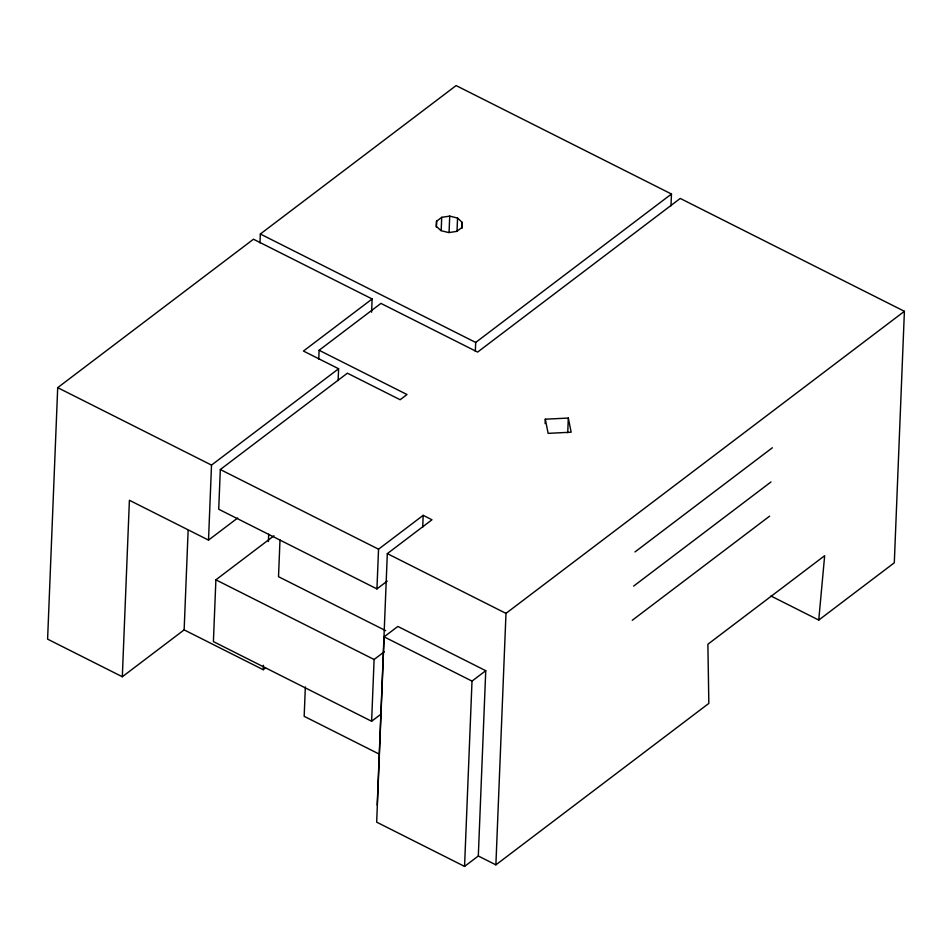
<?xml version="1.0" encoding="UTF-8"?>
<svg xmlns="http://www.w3.org/2000/svg" width="952" height="952" viewBox="0 0 952 952"><rect width="100%" height="100%" fill="white"/><g stroke="black" fill="none" stroke-linecap="round" stroke-linejoin="round"><path stroke-width="1.43" d="M371.601 312.208L372.137 298.976L253.47 239.226L57.703 387.654L47.6 639.137L122.32 676.753L184.141 629.879L188.127 530.526M122.32 676.753L129.401 500.276L208.512 540.105L237.679 517.995M208.512 540.105L211.522 465.1L338.603 368.757L303.45 351.05L372.137 298.976M273.962 535.798L215.89 579.827L213.403 641.6L371.625 721.259L381.026 714.131M318.753 359.094L319.098 350.265L407.004 394.533L400.137 399.733L347.397 373.184L220.317 469.526L218.722 509.237L376.944 588.907L387.238 581.089M259.979 242.891L260.336 234.013L456.115 85.585L671.469 194.018L670.993 205.846M184.141 629.879L263.252 669.72L263.418 665.293M268.393 541.521L268.69 534.203M279.995 539.939L278.519 576.698L385.703 630.664M305.354 686.904L304.164 716.321L379.384 754.186M338.127 380.586L338.603 368.757M371.625 721.259L374.1 659.498L384.406 651.68M376.944 588.907L378.539 549.197L423.188 515.341L431.97 519.768L387.321 553.624L377.218 805.106M384.108 636.852L376.671 822.159L464.564 866.415L478.309 856.003L485.746 670.696L397.853 626.44L384.108 636.852L472.013 681.108L485.746 670.696M422.712 527.182L423.188 515.341M436.349 227.1L436.587 221.209L441.716 217.33L449.725 216.116L457.555 218.067L462.22 222.411L461.982 228.29M441.181 230.562L441.716 217.33M449.07 232.3L449.725 216.116M457.019 231.3L457.555 218.067M475.334 351.324L475.691 342.446L671.469 194.018M464.564 866.415L472.013 681.108M478.309 856.003L495.885 864.856L505.988 613.374L904.4 311.304L680.252 198.444L477.618 352.085L380.931 303.402L319.098 350.265M545.127 423.616L545.306 419.201L568.32 418.059L571.14 432.208L548.126 433.362L545.306 419.201M567.725 432.755L568.32 418.059M904.4 311.304L894.297 562.787L818.744 620.073L770.942 596M436.587 221.209L436.29 226.302L440.954 230.646L448.785 232.597L456.793 231.384L461.922 227.504L462.22 222.411M818.744 620.073L824.658 555.694L707.883 644.242L708.835 703.397L495.885 864.856M263.252 669.72L265.572 667.947M634.996 551.922L772.381 447.761M633.627 586.111L771.001 481.95M632.247 620.299L769.632 516.139M260.336 234.013L475.691 342.446M57.703 387.654L211.522 465.1M220.317 469.526L378.539 549.197M387.321 553.624L505.988 613.374M215.89 579.827L374.1 659.498"/></g></svg>
